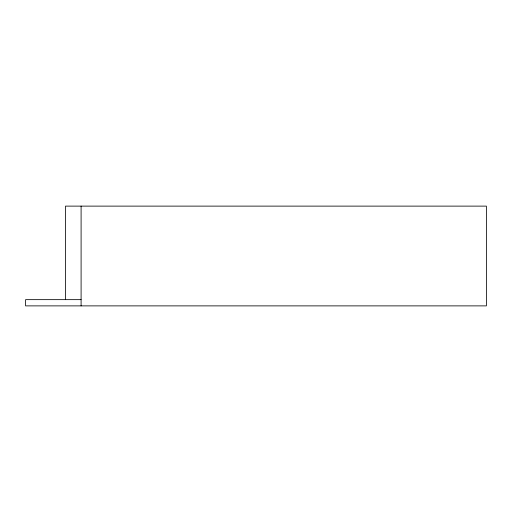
<?xml version="1.0" encoding="UTF-8"?>
<svg xmlns="http://www.w3.org/2000/svg" width="512" height="512" viewBox="0 0 512 512"><rect width="100%" height="100%" fill="white"/><g stroke="black" fill="none" stroke-linecap="round" stroke-linejoin="round"><path stroke-width="0.77" d="M81.094 299.648L25.6 299.648L25.6 305.882L486.4 305.882L486.4 206.118L65.504 206.118L65.504 299.648M81.094 206.118L81.094 305.882"/></g></svg>
